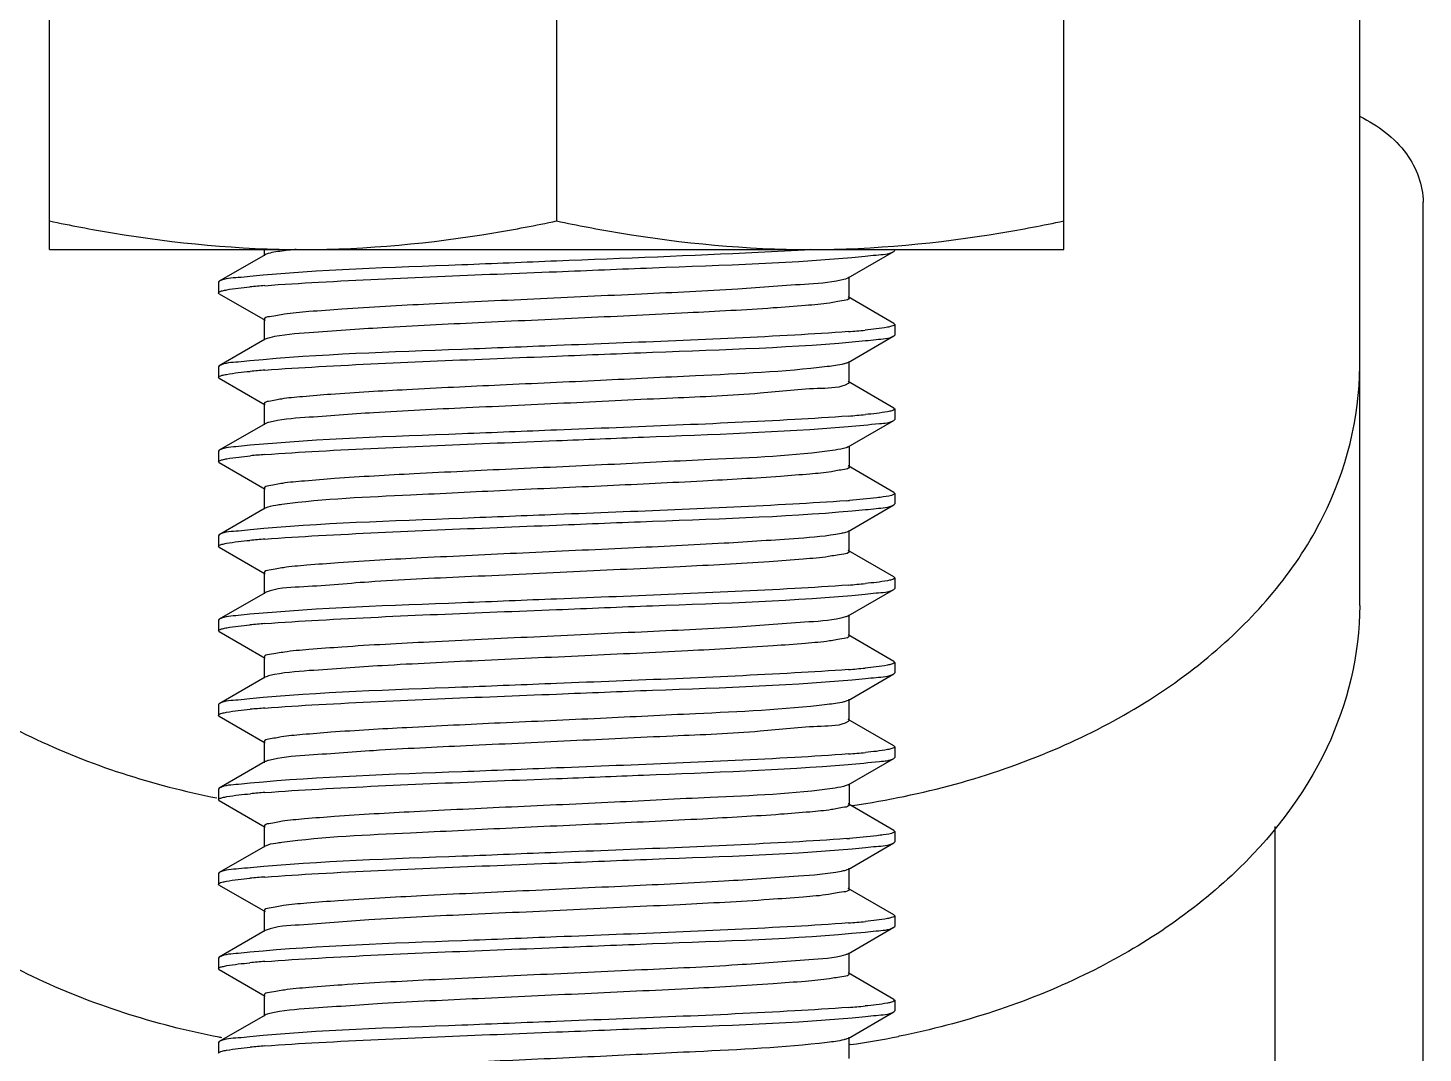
# Model space of a CAD drawing. Extents: x 1382187 to 1725648, y 860327 to 1571294.
# Drawn here: x 1509772 to 1510065.7, y 1238494.9 to 1238710.9 of the extents above; entities that cross this region are included whole.
import ezdxf

# ---------------------------------------------------------------- set-up
doc = ezdxf.new("R2010")
doc.units = 0
doc.header["$LTSCALE"] = 1000
doc.header["$MEASUREMENT"] = 0

msp = doc.modelspace()

# ---------------------------------------------------------------- linework, layer by layer
at = {"linetype": 'Continuous'}
for p, q in [((1509776.56, 1238664.22), (1509776.56, 1239198.07)), ((1509990.1, 1238664.22), (1509990.1, 1239198.07)), ((1509883.33, 1239192.06), (1509883.33, 1238670.24)), ((1510052.39, 1238639.59), (1510052.39, 1238982.52)), ((1510065.73, 1235660.53), (1510065.73, 1238674.19)), ((1509776.56, 1238664.22), (1509990.1, 1238664.22)), ((1509821.79, 1238664.22), (1509821.79, 1238662.89)), ((1509821.98, 1238663.11), (1509812.32, 1238657.52)), ((1509822.2, 1238663.22), (1509821.98, 1238663.11)), ((1509944.69, 1238658.22), (1509954.35, 1238663.81)), ((1509954.35, 1238663.81), (1509954.51, 1238664)), ((1509944.88, 1238653.99), (1509944.88, 1238658.44)), ((1509812.32, 1238657.52), (1509812.15, 1238657.33)), ((1509812.15, 1238657.33), (1509812.15, 1238655.1)), ((1509812.32, 1238654.91), (1509812.15, 1238655.11)), ((1509812.32, 1238654.91), (1509821.98, 1238649.32)), ((1509954.35, 1238648.63), (1509944.69, 1238654.22)), ((1509821.79, 1238649.54), (1509821.79, 1238645.09)), ((1509954.35, 1238648.63), (1509954.51, 1238648.43)), ((1509954.51, 1238648.43), (1509954.51, 1238646.21)), ((1509821.98, 1238645.32), (1509812.32, 1238639.73)), ((1509944.69, 1238640.42), (1509954.35, 1238646.01)), ((1509954.35, 1238646.01), (1509954.51, 1238646.21)), ((1509944.88, 1238636.2), (1509944.88, 1238640.65)), ((1509812.32, 1238639.73), (1509812.15, 1238639.53)), ((1509812.15, 1238639.53), (1509812.15, 1238637.31)), ((1509944.69, 1238640.42), (1509944.42, 1238640.3)), ((1510052.39, 1238589.26), (1510052.39, 1238639.59)), ((1509812.32, 1238637.11), (1509812.15, 1238637.31)), ((1509812.32, 1238637.11), (1509821.98, 1238631.52)), ((1509954.35, 1238630.83), (1509944.69, 1238636.42)), ((1509821.79, 1238631.75), (1509821.79, 1238627.3)), ((1509954.35, 1238630.83), (1509954.51, 1238630.64)), ((1509954.51, 1238630.64), (1509954.51, 1238628.41)), ((1509821.98, 1238627.52), (1509812.32, 1238621.93)), ((1509944.69, 1238622.63), (1509954.35, 1238628.22)), ((1509954.35, 1238628.22), (1509954.51, 1238628.41)), ((1509812.32, 1238621.93), (1509812.15, 1238621.74)), ((1509812.15, 1238621.74), (1509812.15, 1238619.51)), ((1509944.88, 1238622.85), (1509944.88, 1238618.4)), ((1509812.32, 1238619.32), (1509812.15, 1238619.51)), ((1509812.32, 1238619.32), (1509821.98, 1238613.73)), ((1509954.35, 1238613.04), (1509944.69, 1238618.63)), ((1509821.79, 1238613.95), (1509821.79, 1238609.5)), ((1509954.35, 1238613.04), (1509954.51, 1238612.84)), ((1509954.51, 1238612.84), (1509954.51, 1238610.62)), ((1509821.98, 1238609.73), (1509812.32, 1238604.14)), ((1509944.69, 1238604.83), (1509954.35, 1238610.42)), ((1509954.35, 1238610.42), (1509954.51, 1238610.62)), ((1509812.32, 1238604.14), (1509812.15, 1238603.94)), ((1509812.15, 1238603.94), (1509812.15, 1238601.72)), ((1509944.88, 1238600.61), (1509944.88, 1238605.06)), ((1509812.32, 1238601.52), (1509812.15, 1238601.72)), ((1509812.32, 1238601.52), (1509821.98, 1238595.93)), ((1509954.35, 1238595.24), (1509944.69, 1238600.83)), ((1509821.79, 1238596.16), (1509821.79, 1238591.71)), ((1509954.35, 1238595.24), (1509954.51, 1238595.05)), ((1509954.51, 1238595.05), (1509954.51, 1238592.82)), ((1509821.98, 1238591.93), (1509812.32, 1238586.34)), ((1509822.2, 1238592.04), (1509821.98, 1238591.93)), ((1509944.69, 1238587.04), (1509954.35, 1238592.63)), ((1509954.35, 1238592.63), (1509954.51, 1238592.82)), ((1509812.32, 1238586.34), (1509812.15, 1238586.15)), ((1509812.15, 1238586.15), (1509812.15, 1238583.92)), ((1509944.88, 1238582.81), (1509944.88, 1238587.26)), ((1509812.32, 1238583.73), (1509812.15, 1238583.93)), ((1509812.32, 1238583.73), (1509821.98, 1238578.14)), ((1509954.35, 1238577.45), (1509944.69, 1238583.04)), ((1509821.79, 1238578.36), (1509821.79, 1238573.91)), ((1509954.35, 1238577.45), (1509954.51, 1238577.25)), ((1509954.51, 1238577.25), (1509954.51, 1238575.03)), ((1509821.98, 1238574.14), (1509812.32, 1238568.55)), ((1509944.69, 1238569.24), (1509954.35, 1238574.83)), ((1509954.35, 1238574.83), (1509954.51, 1238575.03)), ((1509812.32, 1238568.55), (1509812.15, 1238568.35)), ((1509812.15, 1238568.35), (1509812.15, 1238566.13)), ((1509944.69, 1238569.24), (1509944.42, 1238569.12)), ((1509944.88, 1238565.02), (1509944.88, 1238569.47)), ((1509812.32, 1238565.93), (1509812.15, 1238566.13)), ((1509812.32, 1238565.93), (1509821.98, 1238560.34)), ((1509954.35, 1238559.65), (1509944.69, 1238565.24)), ((1509821.79, 1238560.57), (1509821.79, 1238556.12)), ((1509954.35, 1238559.65), (1509954.51, 1238559.46)), ((1509954.51, 1238559.46), (1509954.51, 1238557.23)), ((1509821.98, 1238556.34), (1509812.32, 1238550.75)), ((1509944.69, 1238551.45), (1509954.35, 1238557.04)), ((1509954.35, 1238557.04), (1509954.51, 1238557.23)), ((1509812.32, 1238550.75), (1509812.15, 1238550.56)), ((1509812.15, 1238550.56), (1509812.15, 1238548.33)), ((1509944.88, 1238551.67), (1509944.88, 1238547.22)), ((1509812.32, 1238548.14), (1509812.15, 1238548.34)), ((1509812.32, 1238548.14), (1509821.98, 1238542.55)), ((1509954.35, 1238541.86), (1509944.69, 1238547.45)), ((1509945.45, 1238547.1), (1509945.68, 1238547.13)), ((1509821.79, 1238542.77), (1509821.79, 1238538.32)), ((1509954.35, 1238541.86), (1509954.51, 1238541.66)), ((1509954.51, 1238541.66), (1509954.51, 1238539.44)), ((1510034.59, 1236243.7), (1510034.59, 1238542.66)), ((1509821.98, 1238538.55), (1509812.32, 1238532.96)), ((1509944.69, 1238533.65), (1509954.35, 1238539.24)), ((1509954.35, 1238539.24), (1509954.51, 1238539.44)), ((1509812.32, 1238532.96), (1509812.15, 1238532.76)), ((1509812.15, 1238532.76), (1509812.15, 1238530.54)), ((1509944.88, 1238529.43), (1509944.88, 1238533.88)), ((1509812.32, 1238530.34), (1509812.15, 1238530.54)), ((1509812.32, 1238530.34), (1509821.98, 1238524.75)), ((1509954.35, 1238524.06), (1509944.69, 1238529.65)), ((1509821.79, 1238524.98), (1509821.79, 1238520.53)), ((1509954.35, 1238524.06), (1509954.51, 1238523.87)), ((1509954.51, 1238523.87), (1509954.51, 1238521.64)), ((1509821.98, 1238520.75), (1509812.32, 1238515.16)), ((1509822.2, 1238520.86), (1509821.98, 1238520.75)), ((1509944.69, 1238515.86), (1509954.35, 1238521.45)), ((1509954.35, 1238521.45), (1509954.51, 1238521.64)), ((1509812.32, 1238515.16), (1509812.15, 1238514.97)), ((1509812.15, 1238514.97), (1509812.15, 1238512.74)), ((1509944.88, 1238511.63), (1509944.88, 1238516.08)), ((1509812.32, 1238512.55), (1509812.15, 1238512.75)), ((1509812.32, 1238512.55), (1509821.98, 1238506.96)), ((1509954.35, 1238506.27), (1509944.69, 1238511.86)), ((1509821.79, 1238507.18), (1509821.79, 1238502.73)), ((1509954.35, 1238506.27), (1509954.51, 1238506.07)), ((1509954.51, 1238506.07), (1509954.51, 1238503.85)), ((1509821.98, 1238502.96), (1509812.32, 1238497.37)), ((1509944.69, 1238498.06), (1509954.35, 1238503.65)), ((1509954.35, 1238503.65), (1509954.51, 1238503.85)), ((1509812.32, 1238497.37), (1509812.15, 1238497.17)), ((1509812.15, 1238497.17), (1509812.15, 1238494.95)), ((1509812.42, 1238498.25), (1509812.29, 1238498.28)), ((1509812.66, 1238498.21), (1509812.42, 1238498.25)), ((1509812.85, 1238498.17), (1509812.66, 1238498.21)), ((1509944.69, 1238498.06), (1509944.42, 1238497.94)), ((1509944.88, 1238493.84), (1509944.88, 1238498.29)), ((1509945.17, 1238496.73), (1509944.94, 1238496.7)), ((1509955.47, 1238498.49), (1509955.28, 1238498.45))]:
    msp.add_line(p, q, dxfattribs=at)
for centre, radius, start, end in [((1509840.83, 1238542.22), 122.63, 95.7768, 96.3311), ((1509837.5, 1238456.57), 200.64, 94.4561, 95.3622), ((1509929.85, 1238838.93), 192.58, 274.4467, 275.4882), ((1509837.67, 1238436.71), 202.71, 94.457, 95.331), ((1509929.95, 1238819.91), 191.34, 274.444, 275.509), ((1509824.46, 1238621.23), 6.79, 105.0931, 106.1411), ((1509837.77, 1238417.78), 203.86, 94.4581, 95.3147), ((1509923.4, 1238882.68), 272.18, 274.4234, 274.5497), ((1509837.53, 1238402.85), 200.98, 94.457, 95.3557), ((1509929.93, 1238784.55), 191.58, 274.4414, 275.5078), ((1509837.5, 1238385.39), 200.64, 94.4561, 95.3622), ((1509929.85, 1238767.75), 192.58, 274.4467, 275.4882), ((1509837.67, 1238365.53), 202.71, 94.457, 95.331), ((1509824.46, 1238550.05), 6.79, 105.0931, 106.1411), ((1509929.95, 1238748.73), 191.34, 274.444, 275.509), ((1509837.77, 1238346.6), 203.86, 94.4581, 95.3147), ((1509923.4, 1238811.5), 272.18, 274.4234, 274.5497), ((1509837.53, 1238331.67), 200.98, 94.457, 95.3557), ((1509929.93, 1238713.37), 191.58, 274.4414, 275.5078), ((1509837.5, 1238314.21), 200.64, 94.4561, 95.3622), ((1509929.85, 1238696.57), 192.58, 274.4467, 275.4882), ((1509919.77, 1238675.95), 181.01, 278.0661, 281.3111), ((1509837.67, 1238294.35), 202.71, 94.457, 95.331)]:
    msp.add_arc(centre, radius, start, end, dxfattribs=at)
for points, knots in [([(1510052.48, 1238692.22), (1510056.22, 1238690.36), (1510062.75, 1238685.6), (1510065.73, 1238677.78), (1510065.73, 1238674.19)], [0, 0, 0, 0, 0.538137, 1, 1, 1, 1]), ([(1509776.56, 1238670.24), (1509780.96, 1238669.31), (1509798.57, 1238665.95), (1509816.52, 1238664.22), (1509829.95, 1238664.22)], [0, 0, 0, 0, 0.250789, 1, 1, 1, 1]), ([(1509829.95, 1238664.22), (1509843.38, 1238664.22), (1509861.33, 1238665.95), (1509878.94, 1238669.31), (1509883.33, 1238670.24)], [0, 0, 0, 0, 0.749211, 1, 1, 1, 1]), ([(1509883.33, 1238670.24), (1509887.73, 1238669.31), (1509905.34, 1238665.95), (1509923.29, 1238664.22), (1509936.72, 1238664.22)], [0, 0, 0, 0, 0.250789, 1, 1, 1, 1]), ([(1509936.72, 1238664.22), (1509950.15, 1238664.22), (1509968.1, 1238665.95), (1509985.71, 1238669.31), (1509990.1, 1238670.24)], [0, 0, 0, 0, 0.749211, 1, 1, 1, 1]), ([(1509827.3, 1238664.1), (1509826.7, 1238664.03), (1509825, 1238663.8), (1509823.24, 1238663.63), (1509822.2, 1238663.22)], [0, 0, 0, 0, 0.350941, 1, 1, 1, 1]), ([(1509936.87, 1238664.19), (1509933.16, 1238663.96), (1509915.33, 1238663.03), (1509897.48, 1238662.34), (1509883.33, 1238661.78)], [0, 0, 0, 0, 0.207728, 1, 1, 1, 1]), ([(1509883.33, 1238661.78), (1509876.68, 1238661.51), (1509855.16, 1238660.59), (1509833.6, 1238659.96), (1509818.77, 1238658.56)], [0, 0, 0, 0, 0.308852, 1, 1, 1, 1]), ([(1509883.33, 1238659.55), (1509890.05, 1238659.82), (1509911.7, 1238660.75), (1509933.39, 1238661.36), (1509948.27, 1238662.81)], [0, 0, 0, 0, 0.310323, 1, 1, 1, 1]), ([(1509948.27, 1238662.81), (1509949.04, 1238662.88), (1509951.05, 1238663.17), (1509953.24, 1238663.17), (1509954.35, 1238663.81)], [0, 0, 0, 0, 0.378132, 1, 1, 1, 1]), ([(1509818.77, 1238658.56), (1509817.94, 1238658.48), (1509815.82, 1238658.18), (1509813.49, 1238658.2), (1509812.32, 1238657.52)], [0, 0, 0, 0, 0.37931, 1, 1, 1, 1]), ([(1509821.91, 1238656.6), (1509825.68, 1238656.9), (1509846.14, 1238658.14), (1509866.63, 1238658.89), (1509883.33, 1238659.55)], [0, 0, 0, 0, 0.18453, 1, 1, 1, 1]), ([(1509944.69, 1238658.22), (1509944.61, 1238658.17), (1509944.43, 1238658.09), (1509944.24, 1238658.03), (1509944.13, 1238658)], [0, 0, 0, 0, 0.429478, 1, 1, 1, 1]), ([(1509812.16, 1238655.11), (1509812.16, 1238655.2), (1509812.49, 1238655.41), (1509812.75, 1238655.48), (1509812.96, 1238655.53)], [0, 0, 0, 0, 0.315061, 1, 1, 1, 1]), ([(1509812.96, 1238655.53), (1509813.27, 1238655.61), (1509815.18, 1238655.99), (1509817.12, 1238656.18), (1509818.75, 1238656.33)], [0, 0, 0, 0, 0.163145, 1, 1, 1, 1]), ([(1509944.13, 1238658), (1509941.65, 1238657.27), (1509933.99, 1238656.81), (1509919.74, 1238655.67), (1509900.4, 1238654.79), (1509878.73, 1238653.78), (1509857.75, 1238652.79), (1509841.84, 1238651.96), (1509831.87, 1238651.18), (1509826.44, 1238650.76), (1509823.88, 1238650.18), (1509821.79, 1238649.94), (1509821.79, 1238649.54)], [0, 0, 0, 0, 0.063162, 0.185571, 0.350627, 0.535705, 0.715395, 0.865028, 0.921933, 0.964141, 0.990304, 1, 1, 1, 1]), ([(1509944.88, 1238653.99), (1509944.88, 1238653.6), (1509942.84, 1238653.36), (1509940.34, 1238652.79), (1509935.04, 1238652.37), (1509925.29, 1238651.6), (1509909.69, 1238650.78), (1509889.04, 1238649.8), (1509867.57, 1238648.81), (1509848.21, 1238647.9), (1509833.6, 1238646.85), (1509825.66, 1238646.29), (1509822.94, 1238645.64)], [0, 0, 0, 0, 0.00951, 0.035123, 0.076469, 0.132247, 0.279239, 0.456494, 0.640275, 0.805971, 0.931424, 1, 1, 1, 1]), ([(1509944.78, 1238646.93), (1509941.01, 1238646.63), (1509920.54, 1238645.4), (1509900.04, 1238644.65), (1509883.33, 1238643.98)], [0, 0, 0, 0, 0.184455, 1, 1, 1, 1]), ([(1509953.83, 1238648.04), (1509953.55, 1238647.96), (1509951.71, 1238647.57), (1509949.84, 1238647.39), (1509948.27, 1238647.24)], [0, 0, 0, 0, 0.159397, 1, 1, 1, 1]), ([(1509954.51, 1238648.43), (1509954.51, 1238648.34), (1509954.24, 1238648.15), (1509954.01, 1238648.09), (1509953.83, 1238648.04)], [0, 0, 0, 0, 0.322005, 1, 1, 1, 1]), ([(1509883.33, 1238643.98), (1509876.68, 1238643.72), (1509855.15, 1238642.8), (1509833.58, 1238642.17), (1509818.75, 1238640.76)], [0, 0, 0, 0, 0.308927, 1, 1, 1, 1]), ([(1509822.94, 1238645.64), (1509822.75, 1238645.6), (1509822.42, 1238645.51), (1509822.1, 1238645.39), (1509821.98, 1238645.32)], [0, 0, 0, 0, 0.59312, 1, 1, 1, 1]), ([(1509883.33, 1238641.76), (1509890.07, 1238642.03), (1509911.73, 1238642.96), (1509933.44, 1238643.56), (1509948.32, 1238645.02)], [0, 0, 0, 0, 0.310595, 1, 1, 1, 1]), ([(1509948.32, 1238645.02), (1509949.09, 1238645.09), (1509951.08, 1238645.37), (1509953.25, 1238645.38), (1509954.35, 1238646.01)], [0, 0, 0, 0, 0.377931, 1, 1, 1, 1]), ([(1509818.75, 1238640.76), (1509817.93, 1238640.68), (1509815.81, 1238640.39), (1509813.49, 1238640.4), (1509812.32, 1238639.73)], [0, 0, 0, 0, 0.379296, 1, 1, 1, 1]), ([(1509821.92, 1238638.81), (1509825.69, 1238639.11), (1509846.15, 1238640.34), (1509866.63, 1238641.09), (1509883.33, 1238641.76)], [0, 0, 0, 0, 0.184554, 1, 1, 1, 1]), ([(1509714.28, 1238639.59), (1509714.28, 1238629.29), (1509719.57, 1238607.55), (1509741.1, 1238580.14), (1509773, 1238559.45), (1509798.33, 1238551.37), (1509811.79, 1238548.71)], [0, 0, 0, 0, 0.215425, 0.450209, 0.712909, 1, 1, 1, 1]), ([(1509812.16, 1238637.31), (1509812.16, 1238637.4), (1509812.45, 1238637.6), (1509812.7, 1238637.66), (1509812.89, 1238637.72)], [0, 0, 0, 0, 0.317967, 1, 1, 1, 1]), ([(1509812.89, 1238637.72), (1509813.2, 1238637.8), (1509815.16, 1238638.2), (1509817.16, 1238638.39), (1509818.84, 1238638.55)], [0, 0, 0, 0, 0.159617, 1, 1, 1, 1]), ([(1509940.31, 1238639.55), (1509931.1, 1238638.43), (1509915.14, 1238637.76), (1509892.2, 1238636.58), (1509871.93, 1238635.69), (1509853.05, 1238634.76), (1509839.06, 1238633.98), (1509830.41, 1238633.27), (1509825.77, 1238632.86), (1509823.55, 1238632.36), (1509821.79, 1238632.09), (1509821.79, 1238631.75)], [0, 0, 0, 0, 0.234088, 0.402448, 0.579889, 0.745639, 0.880314, 0.930897, 0.968237, 0.991317, 1, 1, 1, 1]), ([(1509944.42, 1238640.3), (1509944.21, 1238640.22), (1509942.86, 1238639.86), (1509941.48, 1238639.69), (1509940.31, 1238639.55)], [0, 0, 0, 0, 0.158312, 1, 1, 1, 1]), ([(1509945.68, 1238547.13), (1509960.17, 1238549.23), (1509987.62, 1238556.58), (1510022.54, 1238577.25), (1510046.43, 1238605.66), (1510052.39, 1238628.72), (1510052.39, 1238639.59)], [0, 0, 0, 0, 0.287799, 0.551701, 0.78635, 1, 1, 1, 1]), ([(1509944.7, 1238635.98), (1509943.05, 1238635), (1509936.46, 1238635.05), (1509924.46, 1238633.56), (1509906.69, 1238632.9), (1509886.11, 1238631.86), (1509865.11, 1238630.9), (1509846.45, 1238630.02), (1509832.62, 1238628.95), (1509825.17, 1238628.45), (1509822.69, 1238627.78)], [0, 0, 0, 0, 0.046973, 0.152409, 0.303029, 0.479455, 0.658932, 0.818305, 0.937036, 1, 1, 1, 1]), ([(1509944.88, 1238636.2), (1509944.88, 1238636.16), (1509944.83, 1238636.06), (1509944.75, 1238636.01), (1509944.7, 1238635.98)], [0, 0, 0, 0, 0.402304, 1, 1, 1, 1]), ([(1509944.78, 1238629.14), (1509941.01, 1238628.84), (1509920.54, 1238627.6), (1509900.04, 1238626.85), (1509883.33, 1238626.19)], [0, 0, 0, 0, 0.184436, 1, 1, 1, 1]), ([(1509953.87, 1238630.26), (1509953.59, 1238630.17), (1509951.76, 1238629.78), (1509949.89, 1238629.6), (1509948.32, 1238629.45)], [0, 0, 0, 0, 0.157623, 1, 1, 1, 1]), ([(1509954.51, 1238630.64), (1509954.51, 1238630.55), (1509954.26, 1238630.37), (1509954.04, 1238630.3), (1509953.87, 1238630.26)], [0, 0, 0, 0, 0.324871, 1, 1, 1, 1]), ([(1509883.33, 1238626.19), (1509876.7, 1238625.92), (1509855.19, 1238625.01), (1509833.66, 1238624.37), (1509818.84, 1238622.98)], [0, 0, 0, 0, 0.308576, 1, 1, 1, 1]), ([(1509822.57, 1238627.75), (1509822.45, 1238627.72), (1509822.25, 1238627.65), (1509822.06, 1238627.57), (1509821.98, 1238627.52)], [0, 0, 0, 0, 0.572041, 1, 1, 1, 1]), ([(1509883.33, 1238623.96), (1509889.43, 1238624.21), (1509909.88, 1238625.05), (1509930.35, 1238625.78), (1509944.68, 1238626.91)], [0, 0, 0, 0, 0.297863, 1, 1, 1, 1]), ([(1509944.68, 1238626.91), (1509946.9, 1238627.08), (1509950.05, 1238627.52), (1509953.45, 1238627.7), (1509954.35, 1238628.22)], [0, 0, 0, 0, 0.683734, 1, 1, 1, 1]), ([(1509818.84, 1238622.98), (1509818.01, 1238622.9), (1509815.86, 1238622.6), (1509813.51, 1238622.62), (1509812.32, 1238621.93)], [0, 0, 0, 0, 0.37952, 1, 1, 1, 1]), ([(1509821.92, 1238621.01), (1509825.69, 1238621.31), (1509846.15, 1238622.55), (1509866.64, 1238623.3), (1509883.33, 1238623.96)], [0, 0, 0, 0, 0.184575, 1, 1, 1, 1]), ([(1509812.98, 1238619.95), (1509813.29, 1238620.03), (1509815.25, 1238620.41), (1509817.23, 1238620.6), (1509818.88, 1238620.76)], [0, 0, 0, 0, 0.163234, 1, 1, 1, 1]), ([(1509941.94, 1238621.97), (1509933.25, 1238620.66), (1509917.69, 1238620.14), (1509894.99, 1238618.9), (1509874.2, 1238618), (1509854.61, 1238617.04), (1509839.97, 1238616.25), (1509830.89, 1238615.51), (1509825.99, 1238615.1), (1509823.66, 1238614.57), (1509821.79, 1238614.31), (1509821.79, 1238613.95)], [0, 0, 0, 0, 0.218787, 0.386207, 0.566108, 0.736243, 0.875583, 0.928118, 0.966979, 0.991, 1, 1, 1, 1]), ([(1509944.69, 1238622.63), (1509944.57, 1238622.56), (1509943.68, 1238622.22), (1509942.74, 1238622.09), (1509941.94, 1238621.97)], [0, 0, 0, 0, 0.147905, 1, 1, 1, 1]), ([(1509812.16, 1238619.51), (1509812.16, 1238619.61), (1509812.5, 1238619.82), (1509812.77, 1238619.89), (1509812.98, 1238619.95)], [0, 0, 0, 0, 0.313847, 1, 1, 1, 1]), ([(1509944.88, 1238618.4), (1509944.88, 1238618.05), (1509943.06, 1238617.79), (1509940.79, 1238617.27), (1509936.02, 1238616.86), (1509927.16, 1238616.14), (1509912.84, 1238615.35), (1509893.61, 1238614.41), (1509873.07, 1238613.51), (1509850.23, 1238612.31), (1509834.46, 1238611.7), (1509825.5, 1238610.49)], [0, 0, 0, 0, 0.00884, 0.032379, 0.070466, 0.122006, 0.258971, 0.426878, 0.605536, 0.773444, 1, 1, 1, 1]), ([(1509944.39, 1238611.31), (1509940.61, 1238611.02), (1509920.27, 1238609.8), (1509899.91, 1238609.05), (1509883.33, 1238608.39)], [0, 0, 0, 0, 0.18595, 1, 1, 1, 1]), ([(1509952.1, 1238612.1), (1509951.65, 1238612.03), (1509949.28, 1238611.72), (1509946.91, 1238611.51), (1509944.98, 1238611.36)], [0, 0, 0, 0, 0.190828, 1, 1, 1, 1]), ([(1509954.51, 1238612.84), (1509954.51, 1238612.76), (1509953.7, 1238612.17), (1509952.87, 1238612.22), (1509952.1, 1238612.1)], [0, 0, 0, 0, 0.093121, 1, 1, 1, 1]), ([(1509883.33, 1238608.39), (1509876.71, 1238608.13), (1509855.22, 1238607.21), (1509833.7, 1238606.57), (1509818.88, 1238605.18)], [0, 0, 0, 0, 0.308379, 1, 1, 1, 1]), ([(1509825.5, 1238610.49), (1509825.07, 1238610.44), (1509823.9, 1238610.24), (1509822.65, 1238610.11), (1509821.98, 1238609.73)], [0, 0, 0, 0, 0.360643, 1, 1, 1, 1]), ([(1509883.33, 1238606.17), (1509890.07, 1238606.44), (1509911.73, 1238607.37), (1509933.44, 1238607.97), (1509948.32, 1238609.43)], [0, 0, 0, 0, 0.310578, 1, 1, 1, 1]), ([(1509948.32, 1238609.43), (1509949.09, 1238609.5), (1509951.08, 1238609.78), (1509953.25, 1238609.79), (1509954.35, 1238610.42)], [0, 0, 0, 0, 0.377935, 1, 1, 1, 1]), ([(1509821.91, 1238603.22), (1509825.68, 1238603.52), (1509846.14, 1238604.75), (1509866.63, 1238605.5), (1509883.33, 1238606.17)], [0, 0, 0, 0, 0.184524, 1, 1, 1, 1]), ([(1509818.88, 1238605.18), (1509818.05, 1238605.11), (1509815.88, 1238604.8), (1509813.51, 1238604.83), (1509812.32, 1238604.14)], [0, 0, 0, 0, 0.379704, 1, 1, 1, 1]), ([(1509812.87, 1238602.12), (1509813.18, 1238602.21), (1509815.13, 1238602.61), (1509817.11, 1238602.79), (1509818.77, 1238602.95)], [0, 0, 0, 0, 0.159226, 1, 1, 1, 1]), ([(1509943.22, 1238604.4), (1509940.27, 1238603.81), (1509932.04, 1238603.19), (1509917.11, 1238602.19), (1509897.74, 1238601.27), (1509876.49, 1238600.3), (1509856.19, 1238599.33), (1509840.91, 1238598.52), (1509831.38, 1238597.76), (1509826.21, 1238597.34), (1509823.77, 1238596.79), (1509821.79, 1238596.54), (1509821.79, 1238596.16)], [0, 0, 0, 0, 0.074051, 0.202548, 0.368862, 0.551322, 0.726125, 0.870472, 0.925123, 0.96561, 0.990669, 1, 1, 1, 1]), ([(1509944.69, 1238604.83), (1509944.52, 1238604.73), (1509944.02, 1238604.57), (1509943.53, 1238604.46), (1509943.22, 1238604.4)], [0, 0, 0, 0, 0.388593, 1, 1, 1, 1]), ([(1509812.16, 1238601.72), (1509812.16, 1238601.81), (1509812.44, 1238602), (1509812.69, 1238602.07), (1509812.87, 1238602.12)], [0, 0, 0, 0, 0.318631, 1, 1, 1, 1]), ([(1509944.88, 1238600.61), (1509944.88, 1238600.2), (1509942.73, 1238599.97), (1509940.1, 1238599.37), (1509934.53, 1238598.95), (1509924.32, 1238598.15), (1509908.09, 1238597.31), (1509886.75, 1238596.32), (1509864.9, 1238595.27), (1509845.58, 1238594.46), (1509831.79, 1238593.15), (1509824.38, 1238592.9), (1509822.2, 1238592.04)], [0, 0, 0, 0, 0.009911, 0.036684, 0.079861, 0.138026, 0.290611, 0.473012, 0.659513, 0.823824, 0.942824, 1, 1, 1, 1]), ([(1509944.77, 1238593.55), (1509941, 1238593.25), (1509920.53, 1238592.01), (1509900.04, 1238591.26), (1509883.33, 1238590.6)], [0, 0, 0, 0, 0.184477, 1, 1, 1, 1]), ([(1509953.84, 1238594.66), (1509953.56, 1238594.57), (1509951.73, 1238594.19), (1509949.88, 1238594.01), (1509948.32, 1238593.86)], [0, 0, 0, 0, 0.159145, 1, 1, 1, 1]), ([(1509954.51, 1238595.05), (1509954.51, 1238594.96), (1509954.25, 1238594.77), (1509954.02, 1238594.71), (1509953.84, 1238594.66)], [0, 0, 0, 0, 0.322656, 1, 1, 1, 1]), ([(1509883.33, 1238588.37), (1509890.05, 1238588.64), (1509911.7, 1238589.57), (1509933.39, 1238590.18), (1509948.27, 1238591.63)], [0, 0, 0, 0, 0.310323, 1, 1, 1, 1]), ([(1509948.27, 1238591.63), (1509949.04, 1238591.7), (1509951.05, 1238591.99), (1509953.24, 1238591.99), (1509954.35, 1238592.63)], [0, 0, 0, 0, 0.378132, 1, 1, 1, 1]), ([(1509812.29, 1238498.28), (1509798.77, 1238500.91), (1509773.32, 1238508.95), (1509741.26, 1238529.65), (1509719.61, 1238557.11), (1509714.28, 1238578.93), (1509714.28, 1238589.26)], [0, 0, 0, 0, 0.287138, 0.549903, 0.784677, 1, 1, 1, 1]), ([(1509883.33, 1238590.6), (1509876.68, 1238590.33), (1509855.16, 1238589.41), (1509833.6, 1238588.78), (1509818.77, 1238587.38)], [0, 0, 0, 0, 0.308852, 1, 1, 1, 1]), ([(1509821.91, 1238585.42), (1509825.68, 1238585.72), (1509846.14, 1238586.96), (1509866.63, 1238587.71), (1509883.33, 1238588.37)], [0, 0, 0, 0, 0.18453, 1, 1, 1, 1]), ([(1510052.39, 1238589.26), (1510052.39, 1238579), (1510047.14, 1238557.34), (1510025.76, 1238530), (1509994.06, 1238509.31), (1509968.86, 1238501.19), (1509955.47, 1238498.49)], [0, 0, 0, 0, 0.215545, 0.450344, 0.712967, 1, 1, 1, 1]), ([(1509818.77, 1238587.38), (1509817.94, 1238587.3), (1509815.82, 1238587), (1509813.49, 1238587.02), (1509812.32, 1238586.34)], [0, 0, 0, 0, 0.37931, 1, 1, 1, 1]), ([(1509812.96, 1238584.35), (1509813.27, 1238584.43), (1509815.18, 1238584.81), (1509817.12, 1238585), (1509818.75, 1238585.15)], [0, 0, 0, 0, 0.163145, 1, 1, 1, 1]), ([(1509944.13, 1238586.82), (1509941.65, 1238586.09), (1509933.99, 1238585.63), (1509919.74, 1238584.49), (1509900.4, 1238583.61), (1509878.73, 1238582.6), (1509857.75, 1238581.61), (1509841.84, 1238580.78), (1509831.87, 1238580), (1509826.44, 1238579.58), (1509823.88, 1238579), (1509821.79, 1238578.76), (1509821.79, 1238578.36)], [0, 0, 0, 0, 0.063162, 0.185571, 0.350627, 0.535705, 0.715395, 0.865028, 0.921933, 0.964141, 0.990304, 1, 1, 1, 1]), ([(1509944.69, 1238587.04), (1509944.61, 1238586.99), (1509944.43, 1238586.91), (1509944.24, 1238586.85), (1509944.13, 1238586.82)], [0, 0, 0, 0, 0.429478, 1, 1, 1, 1]), ([(1509812.16, 1238583.93), (1509812.16, 1238584.02), (1509812.49, 1238584.23), (1509812.75, 1238584.3), (1509812.96, 1238584.35)], [0, 0, 0, 0, 0.315061, 1, 1, 1, 1]), ([(1509944.88, 1238582.81), (1509944.88, 1238582.42), (1509942.84, 1238582.18), (1509940.34, 1238581.61), (1509935.04, 1238581.19), (1509925.29, 1238580.42), (1509909.69, 1238579.6), (1509889.04, 1238578.62), (1509867.57, 1238577.63), (1509848.21, 1238576.72), (1509833.6, 1238575.67), (1509825.66, 1238575.11), (1509822.94, 1238574.46)], [0, 0, 0, 0, 0.00951, 0.035123, 0.076469, 0.132247, 0.279239, 0.456494, 0.640275, 0.805971, 0.931424, 1, 1, 1, 1]), ([(1509953.83, 1238576.86), (1509953.55, 1238576.78), (1509951.71, 1238576.39), (1509949.84, 1238576.21), (1509948.27, 1238576.06)], [0, 0, 0, 0, 0.159397, 1, 1, 1, 1]), ([(1509954.51, 1238577.25), (1509954.51, 1238577.16), (1509954.24, 1238576.97), (1509954.01, 1238576.91), (1509953.83, 1238576.86)], [0, 0, 0, 0, 0.322005, 1, 1, 1, 1]), ([(1509822.94, 1238574.46), (1509822.75, 1238574.42), (1509822.42, 1238574.33), (1509822.1, 1238574.21), (1509821.98, 1238574.14)], [0, 0, 0, 0, 0.59312, 1, 1, 1, 1]), ([(1509944.78, 1238575.75), (1509941.01, 1238575.46), (1509920.54, 1238574.22), (1509900.04, 1238573.47), (1509883.33, 1238572.8)], [0, 0, 0, 0, 0.184455, 1, 1, 1, 1]), ([(1509883.33, 1238570.58), (1509890.07, 1238570.85), (1509911.73, 1238571.78), (1509933.44, 1238572.38), (1509948.32, 1238573.84)], [0, 0, 0, 0, 0.310595, 1, 1, 1, 1]), ([(1509948.32, 1238573.84), (1509949.09, 1238573.91), (1509951.08, 1238574.19), (1509953.25, 1238574.2), (1509954.35, 1238574.83)], [0, 0, 0, 0, 0.377931, 1, 1, 1, 1]), ([(1509883.33, 1238572.8), (1509876.68, 1238572.54), (1509855.15, 1238571.62), (1509833.58, 1238570.99), (1509818.75, 1238569.58)], [0, 0, 0, 0, 0.308927, 1, 1, 1, 1]), ([(1509821.92, 1238567.63), (1509825.69, 1238567.93), (1509846.15, 1238569.16), (1509866.63, 1238569.91), (1509883.33, 1238570.58)], [0, 0, 0, 0, 0.184554, 1, 1, 1, 1]), ([(1509818.75, 1238569.58), (1509817.93, 1238569.5), (1509815.81, 1238569.21), (1509813.49, 1238569.22), (1509812.32, 1238568.55)], [0, 0, 0, 0, 0.379296, 1, 1, 1, 1]), ([(1509812.89, 1238566.54), (1509813.2, 1238566.62), (1509815.16, 1238567.02), (1509817.16, 1238567.21), (1509818.84, 1238567.37)], [0, 0, 0, 0, 0.159617, 1, 1, 1, 1]), ([(1509940.31, 1238568.37), (1509931.1, 1238567.25), (1509915.14, 1238566.58), (1509892.2, 1238565.4), (1509871.93, 1238564.51), (1509853.05, 1238563.58), (1509839.06, 1238562.8), (1509830.41, 1238562.09), (1509825.77, 1238561.68), (1509823.55, 1238561.18), (1509821.79, 1238560.91), (1509821.79, 1238560.57)], [0, 0, 0, 0, 0.234088, 0.402448, 0.579889, 0.745639, 0.880314, 0.930897, 0.968237, 0.991317, 1, 1, 1, 1]), ([(1509944.42, 1238569.12), (1509944.21, 1238569.04), (1509942.86, 1238568.68), (1509941.48, 1238568.51), (1509940.31, 1238568.37)], [0, 0, 0, 0, 0.158312, 1, 1, 1, 1]), ([(1509812.16, 1238566.13), (1509812.16, 1238566.22), (1509812.45, 1238566.42), (1509812.7, 1238566.48), (1509812.89, 1238566.54)], [0, 0, 0, 0, 0.317967, 1, 1, 1, 1]), ([(1509944.7, 1238564.8), (1509943.05, 1238563.82), (1509936.46, 1238563.87), (1509924.46, 1238562.38), (1509906.69, 1238561.72), (1509886.11, 1238560.68), (1509865.11, 1238559.72), (1509846.45, 1238558.84), (1509832.62, 1238557.77), (1509825.17, 1238557.27), (1509822.69, 1238556.6)], [0, 0, 0, 0, 0.046973, 0.152409, 0.303029, 0.479455, 0.658932, 0.818305, 0.937036, 1, 1, 1, 1]), ([(1509944.88, 1238565.02), (1509944.88, 1238564.98), (1509944.83, 1238564.88), (1509944.75, 1238564.83), (1509944.7, 1238564.8)], [0, 0, 0, 0, 0.402304, 1, 1, 1, 1]), ([(1509953.87, 1238559.08), (1509953.59, 1238558.99), (1509951.76, 1238558.6), (1509949.89, 1238558.42), (1509948.32, 1238558.27)], [0, 0, 0, 0, 0.157623, 1, 1, 1, 1]), ([(1509954.51, 1238559.46), (1509954.51, 1238559.37), (1509954.26, 1238559.19), (1509954.04, 1238559.12), (1509953.87, 1238559.08)], [0, 0, 0, 0, 0.324871, 1, 1, 1, 1]), ([(1509822.57, 1238556.57), (1509822.45, 1238556.54), (1509822.25, 1238556.47), (1509822.06, 1238556.39), (1509821.98, 1238556.34)], [0, 0, 0, 0, 0.572041, 1, 1, 1, 1]), ([(1509944.78, 1238557.96), (1509941.01, 1238557.66), (1509920.54, 1238556.42), (1509900.04, 1238555.67), (1509883.33, 1238555.01)], [0, 0, 0, 0, 0.184436, 1, 1, 1, 1]), ([(1509883.33, 1238552.78), (1509889.43, 1238553.03), (1509909.88, 1238553.87), (1509930.35, 1238554.6), (1509944.68, 1238555.73)], [0, 0, 0, 0, 0.297863, 1, 1, 1, 1]), ([(1509944.68, 1238555.73), (1509946.9, 1238555.9), (1509950.05, 1238556.34), (1509953.45, 1238556.52), (1509954.35, 1238557.04)], [0, 0, 0, 0, 0.683734, 1, 1, 1, 1]), ([(1509883.33, 1238555.01), (1509876.7, 1238554.74), (1509855.19, 1238553.83), (1509833.66, 1238553.19), (1509818.84, 1238551.8)], [0, 0, 0, 0, 0.308576, 1, 1, 1, 1]), ([(1509821.92, 1238549.84), (1509825.69, 1238550.13), (1509846.15, 1238551.37), (1509866.64, 1238552.12), (1509883.33, 1238552.78)], [0, 0, 0, 0, 0.184575, 1, 1, 1, 1]), ([(1509818.84, 1238551.8), (1509818.01, 1238551.72), (1509815.86, 1238551.42), (1509813.51, 1238551.44), (1509812.32, 1238550.75)], [0, 0, 0, 0, 0.37952, 1, 1, 1, 1]), ([(1509812.98, 1238548.77), (1509813.29, 1238548.85), (1509815.25, 1238549.23), (1509817.23, 1238549.42), (1509818.88, 1238549.58)], [0, 0, 0, 0, 0.163234, 1, 1, 1, 1]), ([(1509941.94, 1238550.79), (1509933.25, 1238549.48), (1509917.69, 1238548.96), (1509894.99, 1238547.72), (1509874.2, 1238546.82), (1509854.61, 1238545.86), (1509839.97, 1238545.07), (1509830.89, 1238544.33), (1509825.99, 1238543.92), (1509823.66, 1238543.39), (1509821.79, 1238543.13), (1509821.79, 1238542.77)], [0, 0, 0, 0, 0.218787, 0.386207, 0.566108, 0.736243, 0.875583, 0.928118, 0.966979, 0.991, 1, 1, 1, 1]), ([(1509944.69, 1238551.45), (1509944.57, 1238551.38), (1509943.68, 1238551.04), (1509942.74, 1238550.91), (1509941.94, 1238550.79)], [0, 0, 0, 0, 0.147905, 1, 1, 1, 1]), ([(1509812.16, 1238548.34), (1509812.16, 1238548.43), (1509812.5, 1238548.64), (1509812.77, 1238548.71), (1509812.98, 1238548.77)], [0, 0, 0, 0, 0.313847, 1, 1, 1, 1]), ([(1509944.88, 1238547.22), (1509944.88, 1238546.87), (1509943.06, 1238546.61), (1509940.79, 1238546.09), (1509936.02, 1238545.68), (1509927.16, 1238544.96), (1509912.84, 1238544.17), (1509893.61, 1238543.23), (1509873.07, 1238542.33), (1509850.23, 1238541.13), (1509834.46, 1238540.52), (1509825.5, 1238539.31)], [0, 0, 0, 0, 0.00884, 0.032379, 0.070466, 0.122006, 0.258971, 0.426878, 0.605536, 0.773444, 1, 1, 1, 1]), ([(1509952.1, 1238540.92), (1509951.65, 1238540.85), (1509949.28, 1238540.54), (1509946.91, 1238540.33), (1509944.98, 1238540.18)], [0, 0, 0, 0, 0.190828, 1, 1, 1, 1]), ([(1509954.51, 1238541.66), (1509954.51, 1238541.58), (1509953.7, 1238540.99), (1509952.87, 1238541.04), (1509952.1, 1238540.92)], [0, 0, 0, 0, 0.093121, 1, 1, 1, 1]), ([(1509825.5, 1238539.31), (1509825.07, 1238539.26), (1509823.9, 1238539.06), (1509822.65, 1238538.93), (1509821.98, 1238538.55)], [0, 0, 0, 0, 0.360643, 1, 1, 1, 1]), ([(1509944.39, 1238540.13), (1509940.61, 1238539.84), (1509920.27, 1238538.62), (1509899.91, 1238537.87), (1509883.33, 1238537.21)], [0, 0, 0, 0, 0.18595, 1, 1, 1, 1]), ([(1509883.33, 1238534.99), (1509890.07, 1238535.26), (1509911.73, 1238536.19), (1509933.44, 1238536.79), (1509948.32, 1238538.25)], [0, 0, 0, 0, 0.310578, 1, 1, 1, 1]), ([(1509948.32, 1238538.25), (1509949.09, 1238538.32), (1509951.08, 1238538.6), (1509953.25, 1238538.61), (1509954.35, 1238539.24)], [0, 0, 0, 0, 0.377935, 1, 1, 1, 1]), ([(1509883.33, 1238537.21), (1509876.71, 1238536.95), (1509855.22, 1238536.03), (1509833.7, 1238535.39), (1509818.88, 1238534)], [0, 0, 0, 0, 0.308379, 1, 1, 1, 1]), ([(1509821.91, 1238532.04), (1509825.68, 1238532.34), (1509846.14, 1238533.57), (1509866.63, 1238534.32), (1509883.33, 1238534.99)], [0, 0, 0, 0, 0.184524, 1, 1, 1, 1]), ([(1509818.88, 1238534), (1509818.05, 1238533.93), (1509815.88, 1238533.62), (1509813.51, 1238533.65), (1509812.32, 1238532.96)], [0, 0, 0, 0, 0.379704, 1, 1, 1, 1]), ([(1509943.22, 1238533.22), (1509940.27, 1238532.63), (1509932.04, 1238532.01), (1509917.11, 1238531.01), (1509897.74, 1238530.09), (1509876.49, 1238529.12), (1509856.19, 1238528.15), (1509840.91, 1238527.34), (1509831.38, 1238526.58), (1509826.21, 1238526.16), (1509823.77, 1238525.61), (1509821.79, 1238525.36), (1509821.79, 1238524.98)], [0, 0, 0, 0, 0.074051, 0.202548, 0.368862, 0.551322, 0.726125, 0.870472, 0.925123, 0.96561, 0.990669, 1, 1, 1, 1]), ([(1509944.69, 1238533.65), (1509944.52, 1238533.55), (1509944.02, 1238533.39), (1509943.53, 1238533.28), (1509943.22, 1238533.22)], [0, 0, 0, 0, 0.388593, 1, 1, 1, 1]), ([(1509812.16, 1238530.54), (1509812.16, 1238530.63), (1509812.44, 1238530.82), (1509812.69, 1238530.89), (1509812.87, 1238530.94)], [0, 0, 0, 0, 0.318631, 1, 1, 1, 1]), ([(1509812.87, 1238530.94), (1509813.18, 1238531.03), (1509815.13, 1238531.43), (1509817.11, 1238531.61), (1509818.77, 1238531.77)], [0, 0, 0, 0, 0.159226, 1, 1, 1, 1]), ([(1509944.88, 1238529.43), (1509944.88, 1238529.02), (1509942.73, 1238528.79), (1509940.1, 1238528.19), (1509934.53, 1238527.77), (1509924.32, 1238526.97), (1509908.09, 1238526.13), (1509886.75, 1238525.14), (1509864.9, 1238524.09), (1509845.58, 1238523.28), (1509831.79, 1238521.97), (1509824.38, 1238521.72), (1509822.2, 1238520.86)], [0, 0, 0, 0, 0.009911, 0.036684, 0.079861, 0.138026, 0.290611, 0.473012, 0.659513, 0.823824, 0.942824, 1, 1, 1, 1]), ([(1509953.84, 1238523.48), (1509953.56, 1238523.39), (1509951.73, 1238523.01), (1509949.88, 1238522.83), (1509948.32, 1238522.68)], [0, 0, 0, 0, 0.159145, 1, 1, 1, 1]), ([(1509954.51, 1238523.87), (1509954.51, 1238523.78), (1509954.25, 1238523.59), (1509954.02, 1238523.53), (1509953.84, 1238523.48)], [0, 0, 0, 0, 0.322656, 1, 1, 1, 1]), ([(1509944.77, 1238522.37), (1509941, 1238522.07), (1509920.53, 1238520.83), (1509900.04, 1238520.08), (1509883.33, 1238519.42)], [0, 0, 0, 0, 0.184477, 1, 1, 1, 1]), ([(1509883.33, 1238517.19), (1509890.05, 1238517.46), (1509911.7, 1238518.39), (1509933.39, 1238519), (1509948.27, 1238520.45)], [0, 0, 0, 0, 0.310323, 1, 1, 1, 1]), ([(1509948.27, 1238520.45), (1509949.04, 1238520.52), (1509951.05, 1238520.81), (1509953.24, 1238520.81), (1509954.35, 1238521.45)], [0, 0, 0, 0, 0.378132, 1, 1, 1, 1]), ([(1509883.33, 1238519.42), (1509876.68, 1238519.15), (1509855.16, 1238518.23), (1509833.6, 1238517.6), (1509818.77, 1238516.2)], [0, 0, 0, 0, 0.308852, 1, 1, 1, 1]), ([(1509821.91, 1238514.24), (1509825.68, 1238514.54), (1509846.14, 1238515.78), (1509866.63, 1238516.53), (1509883.33, 1238517.19)], [0, 0, 0, 0, 0.18453, 1, 1, 1, 1]), ([(1509818.77, 1238516.2), (1509817.94, 1238516.12), (1509815.82, 1238515.82), (1509813.49, 1238515.84), (1509812.32, 1238515.16)], [0, 0, 0, 0, 0.37931, 1, 1, 1, 1]), ([(1509944.13, 1238515.64), (1509941.65, 1238514.91), (1509933.99, 1238514.45), (1509919.74, 1238513.31), (1509900.4, 1238512.43), (1509878.73, 1238511.42), (1509857.75, 1238510.43), (1509841.84, 1238509.6), (1509831.87, 1238508.82), (1509826.44, 1238508.4), (1509823.88, 1238507.82), (1509821.79, 1238507.58), (1509821.79, 1238507.18)], [0, 0, 0, 0, 0.063162, 0.185571, 0.350627, 0.535705, 0.715395, 0.865028, 0.921933, 0.964141, 0.990304, 1, 1, 1, 1]), ([(1509944.69, 1238515.86), (1509944.61, 1238515.81), (1509944.43, 1238515.73), (1509944.24, 1238515.67), (1509944.13, 1238515.64)], [0, 0, 0, 0, 0.429478, 1, 1, 1, 1]), ([(1509812.16, 1238512.75), (1509812.16, 1238512.84), (1509812.49, 1238513.05), (1509812.75, 1238513.12), (1509812.96, 1238513.17)], [0, 0, 0, 0, 0.315061, 1, 1, 1, 1]), ([(1509812.96, 1238513.17), (1509813.27, 1238513.25), (1509815.18, 1238513.63), (1509817.12, 1238513.82), (1509818.75, 1238513.97)], [0, 0, 0, 0, 0.163145, 1, 1, 1, 1]), ([(1509944.88, 1238511.63), (1509944.88, 1238511.24), (1509942.84, 1238511), (1509940.34, 1238510.43), (1509935.04, 1238510.01), (1509925.29, 1238509.24), (1509909.69, 1238508.42), (1509889.04, 1238507.44), (1509867.57, 1238506.45), (1509848.21, 1238505.54), (1509833.6, 1238504.49), (1509825.66, 1238503.93), (1509822.94, 1238503.28)], [0, 0, 0, 0, 0.00951, 0.035123, 0.076469, 0.132247, 0.279239, 0.456494, 0.640275, 0.805971, 0.931424, 1, 1, 1, 1]), ([(1509953.83, 1238505.68), (1509953.55, 1238505.6), (1509951.71, 1238505.21), (1509949.84, 1238505.03), (1509948.27, 1238504.88)], [0, 0, 0, 0, 0.159397, 1, 1, 1, 1]), ([(1509954.51, 1238506.07), (1509954.51, 1238505.98), (1509954.24, 1238505.79), (1509954.01, 1238505.73), (1509953.83, 1238505.68)], [0, 0, 0, 0, 0.322005, 1, 1, 1, 1]), ([(1509822.94, 1238503.28), (1509822.75, 1238503.24), (1509822.42, 1238503.15), (1509822.1, 1238503.03), (1509821.98, 1238502.96)], [0, 0, 0, 0, 0.59312, 1, 1, 1, 1]), ([(1509944.78, 1238504.57), (1509941.01, 1238504.28), (1509920.54, 1238503.04), (1509900.04, 1238502.29), (1509883.33, 1238501.62)], [0, 0, 0, 0, 0.184455, 1, 1, 1, 1]), ([(1509883.33, 1238499.4), (1509890.07, 1238499.67), (1509911.73, 1238500.6), (1509933.44, 1238501.2), (1509948.32, 1238502.66)], [0, 0, 0, 0, 0.310595, 1, 1, 1, 1]), ([(1509948.32, 1238502.66), (1509949.09, 1238502.73), (1509951.08, 1238503.01), (1509953.25, 1238503.02), (1509954.35, 1238503.65)], [0, 0, 0, 0, 0.377931, 1, 1, 1, 1]), ([(1509883.33, 1238501.62), (1509876.68, 1238501.36), (1509855.15, 1238500.44), (1509833.58, 1238499.81), (1509818.75, 1238498.4)], [0, 0, 0, 0, 0.308927, 1, 1, 1, 1]), ([(1509818.75, 1238498.4), (1509817.93, 1238498.32), (1509815.81, 1238498.03), (1509813.49, 1238498.04), (1509812.32, 1238497.37)], [0, 0, 0, 0, 0.379296, 1, 1, 1, 1]), ([(1509940.31, 1238497.19), (1509931.1, 1238496.07), (1509915.14, 1238495.4), (1509892.2, 1238494.22), (1509871.93, 1238493.33), (1509853.05, 1238492.4), (1509839.06, 1238491.62), (1509830.41, 1238490.91), (1509825.77, 1238490.5), (1509823.55, 1238490), (1509821.79, 1238489.73), (1509821.79, 1238489.39)], [0, 0, 0, 0, 0.234088, 0.402448, 0.579889, 0.745639, 0.880314, 0.930897, 0.968237, 0.991317, 1, 1, 1, 1]), ([(1509821.92, 1238496.45), (1509825.69, 1238496.75), (1509846.15, 1238497.98), (1509866.63, 1238498.73), (1509883.33, 1238499.4)], [0, 0, 0, 0, 0.184554, 1, 1, 1, 1]), ([(1509944.42, 1238497.94), (1509944.21, 1238497.86), (1509942.86, 1238497.5), (1509941.48, 1238497.33), (1509940.31, 1238497.19)], [0, 0, 0, 0, 0.158312, 1, 1, 1, 1]), ([(1509812.16, 1238494.95), (1509812.16, 1238495.04), (1509812.45, 1238495.24), (1509812.7, 1238495.3), (1509812.89, 1238495.36)], [0, 0, 0, 0, 0.317967, 1, 1, 1, 1]), ([(1509812.89, 1238495.36), (1509813.2, 1238495.44), (1509815.16, 1238495.84), (1509817.16, 1238496.03), (1509818.84, 1238496.19)], [0, 0, 0, 0, 0.159617, 1, 1, 1, 1])]:
    msp.add_open_spline(points, degree=3, knots=knots, dxfattribs=at)

doc.saveas('drawing.dxf')
